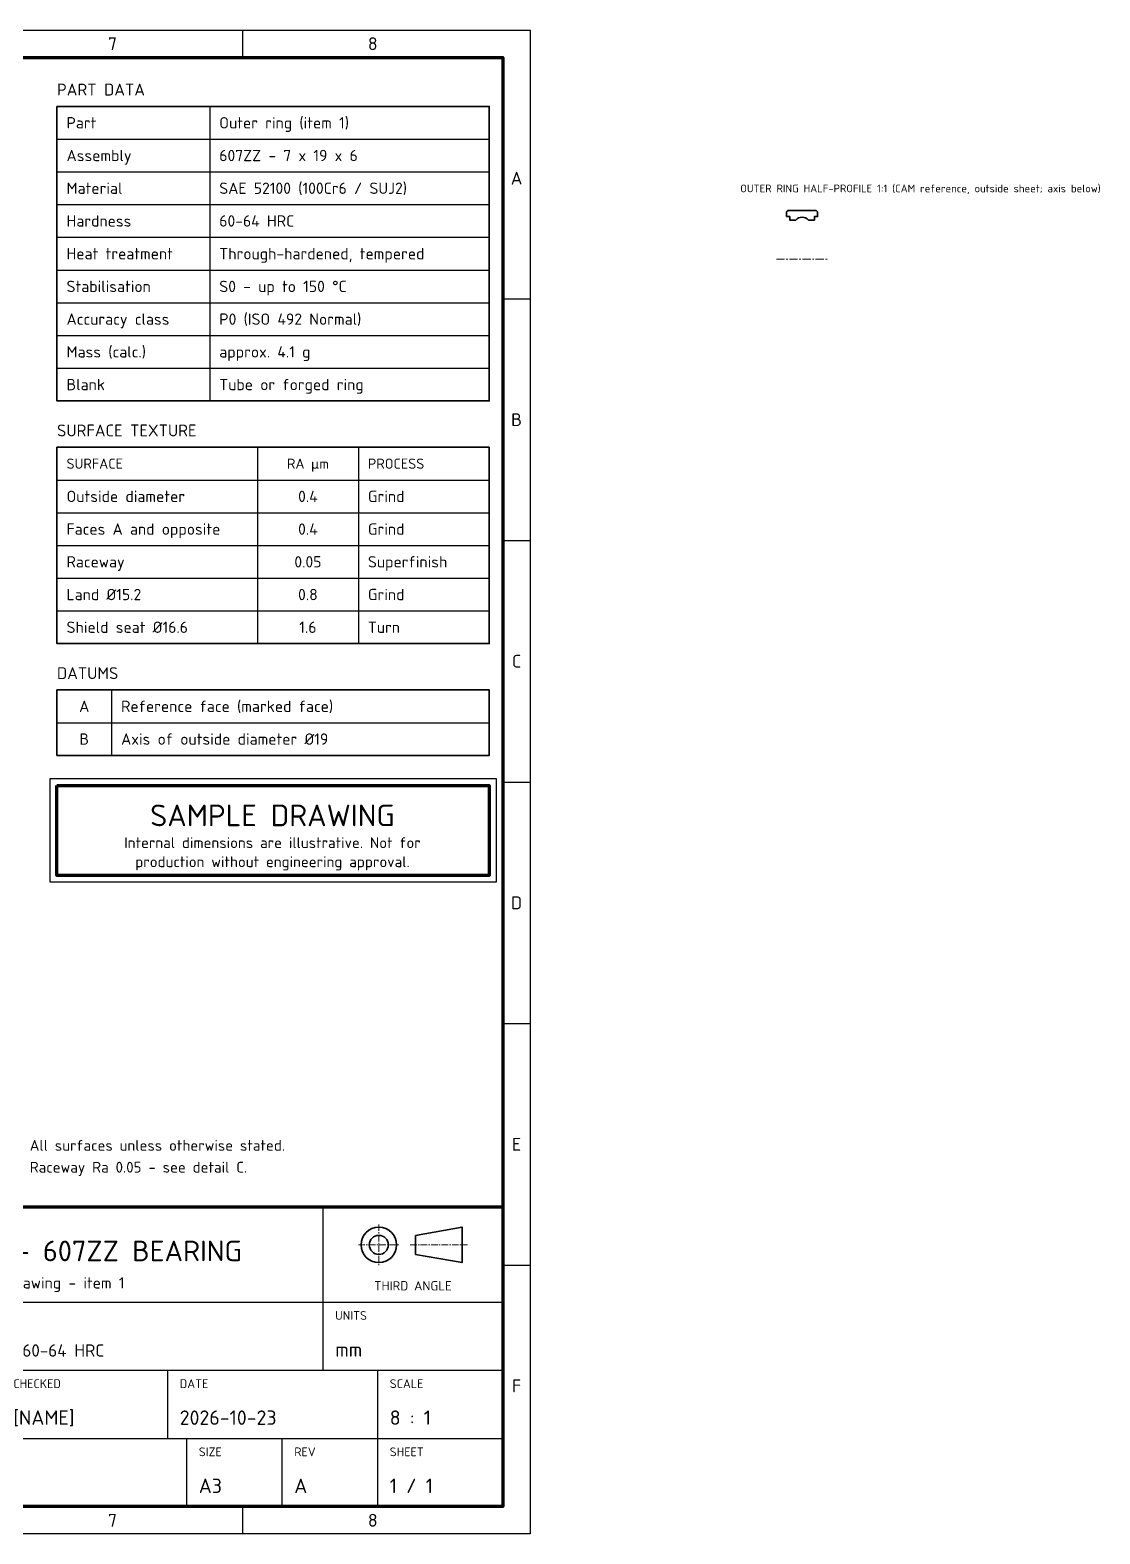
# Model space of a CAD drawing. Header units: millimetres. Extents: x 3 to 528, y 3 to 294.
# Drawn here: x 320.2 to 527.8, y 2.6 to 294.5 of the extents above; entities that cross this region are included whole.
import ezdxf
from ezdxf.enums import TextEntityAlignment as Align

# ---------------------------------------------------------------- set-up
doc = ezdxf.new("R2010")
doc.units = ezdxf.units.MM
doc.linetypes.add('CENTER', pattern=[5.08, 3.175, -0.635, 0.635, -0.635])
for name, color, linetype, lineweight in [('BORDER', 7, 'Continuous', 70), ('CAM_PROFILE_1TO1', 2, 'Continuous', 35), ('CENTER', 1, 'CENTER', 18), ('TABLE', 7, 'Continuous', 25), ('TEXT', 7, 'Continuous', 25), ('THIN', 7, 'Continuous', 25), ('TITLE', 7, 'Continuous', 35)]:
    doc.layers.add(name, color=color, linetype=linetype, lineweight=lineweight)
doc.styles.add('ISO', font='isocpeur.ttf')

msp = doc.modelspace()

# ---------------------------------------------------------------- linework, layer by layer
at = {"layer": 'BORDER'}
for points in [[(7.9375, 289.1896), (411.9563, 289.1896), (411.9563, 7.9375), (7.9375, 7.9375)], [(325.4375, 147.9021), (409.3104, 147.9021), (409.3104, 130.4396), (325.4375, 130.4396)]]:
    msp.add_lwpolyline(points, close=True, dxfattribs=at)
msp.add_lwpolyline([(282.3104, 7.9375), (282.3104, 66.1458), (411.9563, 66.1458)], dxfattribs=at)
at = {"layer": 'CAM_PROFILE_1TO1'}
msp.add_lwpolyline([(467, 258.3), (467, 259.2), (467.3, 259.5), (472.7, 259.5), (473, 259.2), (473, 258.3), (472.4, 258.3), (472.4, 257.6), (471.2432, 257.6, 0.45044262), (468.7568, 257.6), (467.6, 257.6), (467.6, 258.3)], format="xyb", close=True, dxfattribs=at)
at = {"layer": 'CENTER', "ltscale": 0.5}
msp.add_line((465, 250), (475, 250), dxfattribs=at)
at = {"layer": 'CENTER', "ltscale": 0.4}
for p, q in [((387.8792, 62.7063), (387.8792, 54.7688)), ((383.9104, 58.7375), (391.8479, 58.7375)), ((393.9646, 58.7375), (405.0771, 58.7375))]:
    msp.add_line(p, q, dxfattribs=at)
at = {"layer": 'TABLE'}
for p, q in [((355.0708, 279.6646), (355.0708, 222.5146)), ((325.4375, 273.3146), (409.3104, 273.3146)), ((325.4375, 266.9646), (409.3104, 266.9646)), ((325.4375, 260.6146), (409.3104, 260.6146)), ((325.4375, 254.2646), (409.3104, 254.2646)), ((325.4375, 247.9146), (409.3104, 247.9146)), ((325.4375, 241.5646), (409.3104, 241.5646)), ((325.4375, 235.2146), (409.3104, 235.2146)), ((325.4375, 228.8646), (409.3104, 228.8646)), ((364.3313, 213.5188), (364.3313, 175.4187)), ((383.9104, 213.5188), (383.9104, 175.4187)), ((325.4375, 207.1688), (409.3104, 207.1688)), ((325.4375, 200.8187), (409.3104, 200.8187)), ((325.4375, 194.4688), (409.3104, 194.4688)), ((325.4375, 188.1188), (409.3104, 188.1188)), ((325.4375, 181.7688), (409.3104, 181.7688)), ((336.0208, 166.4229), (336.0208, 153.7229)), ((325.4375, 160.0729), (409.3104, 160.0729)), ((377.0312, 66.1458), (377.0312, 34.3958)), ((282.3104, 47.625), (411.9563, 47.625)), ((282.3104, 34.3958), (411.9563, 34.3958)), ((346.8687, 34.3958), (346.8687, 21.1667)), ((387.6146, 34.3958), (387.6146, 21.1667)), ((282.3104, 21.1667), (411.9563, 21.1667)), ((350.5729, 21.1667), (350.5729, 7.9375)), ((369.0938, 21.1667), (369.0938, 7.9375)), ((387.6146, 21.1667), (387.6146, 7.9375))]:
    msp.add_line(p, q, dxfattribs=at)
at = {"layer": 'THIN'}
for p, q in [((361.4539, 294.4812), (361.4539, 289.1896)), ((411.9563, 242.3142), (417.2479, 242.3142)), ((411.9563, 195.4389), (417.2479, 195.4389)), ((411.9563, 148.5635), (417.2479, 148.5635)), ((411.9563, 101.6882), (417.2479, 101.6882)), ((411.9563, 54.8128), (417.2479, 54.8128)), ((361.4539, 7.9375), (361.4539, 2.6458))]:
    msp.add_line(p, q, dxfattribs=at)
for points in [[(2.6458, 294.4812), (417.2479, 294.4812), (417.2479, 2.6458), (2.6458, 2.6458)], [(324.1146, 149.225), (410.6333, 149.225), (410.6333, 129.1167), (324.1146, 129.1167)]]:
    msp.add_lwpolyline(points, close=True, dxfattribs=at)
at = {"layer": 'TITLE'}
for points in [[(325.4375, 279.6646), (409.3104, 279.6646), (409.3104, 222.5146), (325.4375, 222.5146)], [(325.4375, 213.5188), (409.3104, 213.5188), (409.3104, 175.4187), (325.4375, 175.4187)], [(325.4375, 166.4229), (409.3104, 166.4229), (409.3104, 153.7229), (325.4375, 153.7229)], [(395.0229, 60.5896), (404.0188, 62.1771), (404.0188, 55.2979), (395.0229, 56.8854)]]:
    msp.add_lwpolyline(points, close=True, dxfattribs=at)
for radius in [3.4396, 1.8521]:
    msp.add_circle((387.8792, 58.7375), radius, dxfattribs=at)

# ---------------------------------------------------------------- texts
at = {"layer": 'CAM_PROFILE_1TO1', "style": 'ISO'}
msp.add_text('OUTER RING HALF-PROFILE 1:1 (CAM reference, outside sheet; axis below)', height=1.5, dxfattribs=at).set_placement((458, 263))
at = {"layer": 'TABLE', "style": 'ISO'}
for s, p in [('PART DATA', (325.4375, 281.7812)), ('SURFACE TEXTURE', (325.4375, 215.6354)), ('DATUMS', (325.4375, 168.5396))]:
    msp.add_text(s, height=2.3, dxfattribs=at).set_placement(p)
for s, height, p in [('Part', 2.2, (327.2896, 276.4896)), ('Outer ring (item 1)', 2.2, (356.9229, 276.4896)), ('Assembly', 2.2, (327.2896, 270.1396)), ('607ZZ - 7 x 19 x 6', 2.2, (356.9229, 270.1396)), ('Material', 2.2, (327.2896, 263.7896)), ('SAE 52100 (100Cr6 / SUJ2)', 2.2, (356.9229, 263.7896)), ('Hardness', 2.2, (327.2896, 257.4396)), ('60-64 HRC', 2.2, (356.9229, 257.4396)), ('Heat treatment', 2.2, (327.2896, 251.0896)), ('Through-hardened, tempered', 2.2, (356.9229, 251.0896)), ('Stabilisation', 2.2, (327.2896, 244.7396)), ('S0 - up to 150 °C', 2.2, (356.9229, 244.7396)), ('Accuracy class', 2.2, (327.2896, 238.3896)), ('P0 (ISO 492 Normal)', 2.2, (356.9229, 238.3896)), ('Mass (calc.)', 2.2, (327.2896, 232.0396)), ('approx. 4.1 g', 2.2, (356.9229, 232.0396)), ('Blank', 2.2, (327.2896, 225.6896)), ('Tube or forged ring', 2.2, (356.9229, 225.6896)), ('SURFACE', 1.98, (327.2896, 210.3438)), ('PROCESS', 1.98, (385.7625, 210.3438)), ('Outside diameter', 2.2, (327.2896, 203.9938)), ('Grind', 2.2, (385.7625, 203.9938)), ('Faces A and opposite', 2.2, (327.2896, 197.6438)), ('Grind', 2.2, (385.7625, 197.6438)), ('Raceway', 2.2, (327.2896, 191.2937)), ('Superfinish', 2.2, (385.7625, 191.2937)), ('Land %%c15.2', 2.2, (327.2896, 184.9437)), ('Grind', 2.2, (385.7625, 184.9437)), ('Shield seat %%c16.6', 2.2, (327.2896, 178.5938)), ('Turn', 2.2, (385.7625, 178.5938)), ('Reference face (marked face)', 2.2, (337.8729, 163.2479)), ('Axis of outside diameter %%c19', 2.2, (337.8729, 156.8979))]:
    msp.add_text(s, height=height, dxfattribs=at).set_placement(p, align=Align.MIDDLE_LEFT)
for s, height, p in [('RA µm', 1.98, (374.1208, 210.3438)), ('0.4', 2.2, (374.1208, 203.9938)), ('0.4', 2.2, (374.1208, 197.6438)), ('0.05', 2.2, (374.1208, 191.2937)), ('0.8', 2.2, (374.1208, 184.9437)), ('1.6', 2.2, (374.1208, 178.5938)), ('A', 2.2, (330.7292, 163.2479)), ('B', 2.2, (330.7292, 156.8979))]:
    msp.add_text(s, height=height, dxfattribs=at).set_placement(p, align=Align.MIDDLE_CENTER)
at = {"layer": 'TEXT', "style": 'ISO'}
for s, height, p in [('7', 2.5, (336.2027, 291.8354)), ('8', 2.5, (386.7051, 291.8354)), ('A', 2.5, (414.6021, 265.7519)), ('B', 2.5, (414.6021, 218.8766)), ('C', 2.5, (414.6021, 172.0012)), ('SAMPLE DRAWING', 4.2, (367.2417, 142.0813)), ('Internal dimensions are illustrative. Not for', 2.1, (367.2417, 136.7896)), ('production without engineering approval.', 2.1, (367.2417, 133.0854)), ('D', 2.5, (414.6021, 125.1259)), ('E', 2.5, (414.6021, 78.2505)), ('F', 2.5, (414.6021, 31.3752)), ('7', 2.5, (336.2027, 5.2917)), ('8', 2.5, (386.7051, 5.2917))]:
    msp.add_text(s, height=height, dxfattribs=at).set_placement(p, align=Align.MIDDLE_CENTER)
for s, p in [('All surfaces unless otherwise stated.', (320.1458, 76.9938)), ('Raceway Ra 0.05 - see detail C.', (320.1458, 72.7604))]:
    msp.add_text(s, height=2.1, dxfattribs=at).set_placement(p)
at = {"layer": 'TITLE', "style": 'ISO'}
for s, height, p in [('OUTER RING - 607ZZ BEARING', 4, (284.6917, 55.5625)), ('Detail (manufacturing) drawing - item 1', 2.2, (284.6917, 50.2708)), ('UNITS', 1.7, (379.4125, 44.1854)), ('SAE 52100 / 100Cr6 - 60-64 HRC', 2.4, (284.6917, 37.0417)), ('mm', 2.8, (379.4125, 37.0417)), ('CHECKED', 1.7, (316.9708, 30.9563)), ('DATE', 1.7, (349.25, 30.9563)), ('SCALE', 1.7, (389.9958, 30.9563)), ('[NAME]', 2.8, (316.9708, 23.8125)), ('2026-10-23', 2.8, (349.25, 23.8125)), ('8 : 1', 2.8, (389.9958, 23.8125)), ('SIZE', 1.7, (352.9542, 17.7271)), ('REV', 1.7, (371.475, 17.7271)), ('SHEET', 1.7, (389.9958, 17.7271)), ('A3', 2.8, (352.9542, 10.5833)), ('A', 2.8, (371.475, 10.5833)), ('1 / 1', 2.8, (389.9958, 10.5833))]:
    msp.add_text(s, height=height, dxfattribs=at).set_placement(p)
msp.add_text('THIRD ANGLE', height=1.8, dxfattribs=at).set_placement((394.4937, 50.8), align=Align.MIDDLE_CENTER)

doc.saveas('drawing.dxf')
